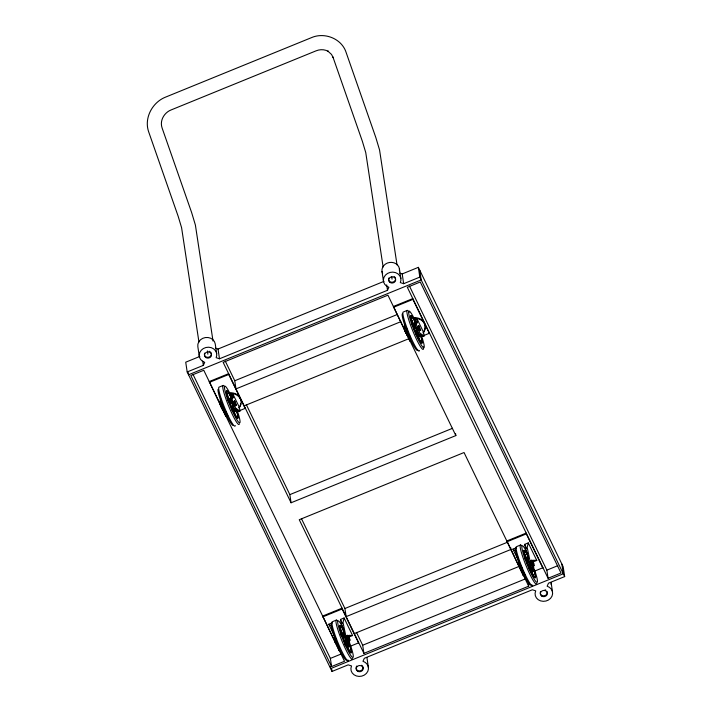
<?xml version="1.0" encoding="UTF-8"?>
<svg xmlns="http://www.w3.org/2000/svg" width="712" height="712" viewBox="0 0 712 712"><rect width="100%" height="100%" fill="white"/><g stroke="black" fill="none" stroke-linecap="round" stroke-linejoin="round"><path stroke-width="1.07" d="M344.101 617.98L343.015 622.582L345.445 634.081A5.278 0.659 67.8 0 0 347.865 640.764A5.278 0.659 67.8 0 0 349.548 642.562L349.183 635.335L352.582 635.531L344.101 617.98L340.461 619.458L344.234 634.579A5.278 0.659 67.8 0 0 346.655 641.254A5.278 0.659 67.8 0 0 348.337 643.052M532.505 567.962A5.278 0.659 67.8 0 1 530.823 566.165A5.278 0.659 67.8 0 1 528.411 559.49L524.637 544.369L528.268 542.891L527.192 547.492L529.621 558.991A5.278 0.659 67.8 0 0 532.033 565.675A5.278 0.659 67.8 0 0 533.724 567.464L533.617 565.408M232.023 409.569L232.788 408.038M416.2 334.48L416.84 332.949L420.676 342.374L416.84 332.949M344.928 644.965L345.899 642.678L349.761 652.05M529.425 569.119L530.182 567.589L533.822 576.96M418.362 267.347L563.201 566.823L564.661 576.587L548.507 583.173L547.145 586.198A8.811 7.779 -8.5 0 1 551.987 596.202A8.811 7.779 -8.5 0 1 540.542 600.866A8.811 7.779 -8.5 0 1 535.709 590.862L532.353 589.767L364.339 658.271L362.978 661.288A8.811 7.779 -8.5 0 1 367.819 671.291A8.811 7.779 -8.5 0 1 356.374 675.955A8.811 7.779 -8.5 0 1 351.532 665.951L348.186 664.857L332.023 671.443L187.185 371.958L203.338 365.372L204.7 362.346A8.811 7.779 -8.5 0 1 199.858 352.342A8.811 7.779 -8.5 0 1 211.304 347.678A8.811 7.779 -8.5 0 1 216.137 357.682L219.492 358.786L387.506 290.282L388.868 287.256A8.811 7.779 -8.5 0 1 384.026 277.253A8.811 7.779 -8.5 0 1 395.472 272.589A8.811 7.779 -8.5 0 1 400.313 282.593L403.66 283.696L419.822 277.11L418.362 267.347L402.209 273.933L399.69 273.105M232.103 397.866L231.097 399.281A5.278 0.659 67.8 0 0 232.352 404.167A5.278 0.659 67.8 0 0 235.013 409.062L238.725 411.554L239.935 411.055L239.383 407.389L232.762 393.7L231.551 394.19L232.103 397.866L233.313 397.376L232.762 393.7M233.313 397.376L232.317 398.791A5.278 0.659 67.8 0 0 233.563 403.677A5.278 0.659 67.8 0 0 236.224 408.572L239.935 411.055M233.287 406.863L231.275 402.058L231.809 402.778M416.271 322.776L415.274 324.191A5.278 0.659 67.8 0 0 416.52 329.077A5.278 0.659 67.8 0 0 419.19 333.973L422.892 336.464L424.103 335.966L423.56 332.299L416.938 318.611L415.728 319.101L416.271 322.776L417.49 322.287L416.938 318.611M414.277 326.541L410.557 317.107L414.393 326.541L412.764 325.891M417.49 322.287L416.484 323.702A5.278 0.659 67.8 0 0 417.73 328.588A5.278 0.659 67.8 0 0 420.4 333.483L424.103 335.966M343.326 636.261L339.615 626.836L343.442 636.27L341.057 635.291M349.405 639.403L348.061 636.199L348.773 637.409M527.503 561.172L523.783 551.747L527.619 561.181L525.99 560.531M530.689 566.414C529.835 565.987 528.073 561.626 528.98 561.937M228.837 399.672L230.332 398.204L231.231 402.654M413.013 324.583L414.509 323.115L415.408 327.565M342.072 634.312L343.727 633.164M526.239 559.223L527.734 557.754L528.633 562.204M199.858 356.427L185.725 362.194L187.185 371.958M215.514 348.195L218.032 349.022L383.999 281.356M209.355 382.38L228.748 374.476L228.623 373.667L209.239 381.57L225.757 416.289L227.796 415.452M393.531 307.29L412.916 299.387L412.791 298.577L393.407 306.48L409.925 341.199L409.809 340.38M223.212 385.432L219.171 387.079A21.102 2.626 67.8 0 0 225.215 409.178A21.102 2.626 67.8 0 0 235.298 425.545M400.776 321.708L235.983 388.894L234.773 380.751L397.501 314.41M223.755 410.931L224.556 410.432L223.354 407.958L222.144 408.457L221.361 405.982L222.571 405.493M405.537 330.893L406.748 330.404L407.531 332.869L406.321 333.367L405.947 330.893M233.242 401.559L234.809 401.07L236.509 405.306C234.328 407.433 231.658 400.758 234.809 401.07M417.419 326.47L418.985 325.98L420.676 330.217C418.496 332.344 415.835 325.669 418.985 325.98M233.919 403.677L235.129 403.188L234.462 401.07M418.086 328.588L419.297 328.099L418.629 325.98M234.942 405.796L236.509 405.306M419.11 330.706L420.676 330.217M407.513 335.833L409.133 335.343L407.513 335.833L387.942 295.177L223.159 362.363L291.066 502.77L455.849 435.584L455.547 433.546M244.189 405.84L408.973 338.654M236.98 411.714L245.142 408.385L245.017 407.567M421.148 336.616L429.318 333.296L429.194 332.477M291.066 502.77L289.846 494.626L452.574 428.286M322.776 616.886L342.161 608.982L342.036 608.164L322.652 616.067L339.17 650.786L339.054 649.976M506.944 541.796L526.337 533.893L526.212 533.074L506.828 540.978L523.347 575.697L525.385 574.869M510.62 547.421L510.922 549.459L346.139 616.637L344.92 608.502L507.647 542.161M336.438 620.072L332.397 621.718A21.102 2.626 67.8 0 0 338.44 643.817A21.102 2.626 67.8 0 0 348.524 660.184M520.606 544.983L516.574 546.629A21.102 2.626 67.8 0 0 522.608 568.728A21.102 2.626 67.8 0 0 532.701 585.095M335.824 638.86L328.748 624.237L332.379 622.751M519.52 562.8L512.925 549.148L516.556 547.662M346.299 635.852L347.928 635.353L349.12 637.827L349.904 640.302L348.693 640.791L346.299 635.852L347.928 635.353M530.476 560.762L532.095 560.264L534.08 565.212L532.87 565.702L530.476 560.762L532.095 560.264M338.022 644.716L336.456 645.214L337.666 644.716L336.642 642.598L335.432 643.096L334.765 640.978L335.975 640.48M520.312 568.007L520.979 570.125L518.932 565.889L520.143 565.39M354.336 633.591L519.119 566.405M348.951 637.009L352.582 635.531M533.119 561.919L536.759 560.442L528.268 542.891M347.082 638.317L348.293 637.827L347.509 635.353M519.6 568.007L520.819 567.509L521.495 568.924M531.259 563.228L532.469 562.729L531.686 560.264M520.632 570.125L521.843 569.627M348.284 640.791L349.904 640.302M532.451 565.702L534.08 565.212M350.393 646.211L358.554 642.883L358.439 642.073M534.57 571.122L542.731 567.793L542.606 566.974M331.587 666.539L190.843 375.536L203.774 370.267L344.519 661.27L331.587 666.539L330.377 658.404L341.315 653.945M528.384 584.152L528.687 586.181L363.903 653.367L362.684 645.232L525.412 578.883M548.071 578.278L407.326 287.274L420.249 282.005L561.003 573.009L548.071 578.278L546.861 570.143L557.799 565.684M334.765 640.978L335.797 642.393M536.759 560.442L533.359 560.246L533.511 563.343M417.677 336.242L419.822 336.402L417.054 331.783M233.509 411.331L235.654 411.492L232.886 406.872M530.903 570.882L533.048 571.033L530.289 566.423M346.735 645.971L348.88 646.131L346.112 641.512M227.831 400.651L230.136 401.577L226.469 392.25M415.568 327.057L416.066 329.416L417.446 331.534M406.16 331.792L406.196 332.548M407.38 334.996L406.329 332.94M530.066 567.589L533.448 576.026M236.42 417.41L232.664 408.038M223.123 410.032C220.079 403.553 221.886 409.845 222.785 409.774M344.626 636.786L345.124 639.145L346.504 641.263M512.925 549.148L515.933 551.248M328.748 624.237L332.513 626.863M532.434 561.323L533.537 564.367L533.119 562.738M532.238 564.803L531.615 563.655M233.821 402.271L234.924 405.315L234.898 404.834M233.91 406.534L232.708 404.176M347.047 636.911L346.967 637.507M347.136 641.174L346.726 640.542M411.919 323.871L414.687 328.49L412.141 324.574M416.769 331.703L419.822 336.402M525.144 558.511L527.912 563.13L524.86 558.431M529.995 566.343L533.048 571.033M227.235 398.177L230.51 403.579L227.965 399.663M232.602 406.792L235.654 411.492M340.461 632.817L343.736 638.219L341.19 634.303M348.88 646.131L345.729 641.103M418.318 327.778L417.793 326.959L419.128 330.003M417.668 330.813L416.431 327.858M531.553 562.418L531.019 561.599L531.277 562.809M530.903 565.453L530.369 564.358M406.205 332.718L405.671 331.899L407.006 334.943M347.794 639.474L347.26 638.317M345.614 645.775L344.742 640.72L345.302 644.467M419.822 277.11L564.661 576.587M409.498 286.135L546.861 570.143M412.916 299.387L429.318 333.296M526.337 533.893L542.731 567.793M524.637 544.369L526.524 548.276M419.297 328.099L420.329 330.217M532.469 562.729L533.662 565.203M417.775 326.479L418.451 327.885M407.878 336.393L455.849 435.584M528.687 586.181L464.046 452.529L299.262 519.716L363.903 653.367M225.268 361.1L234.773 380.751M246.352 404.701L289.846 494.626M301.425 518.576L344.92 608.502M356.472 632.381L362.684 645.232M228.748 374.476L245.142 408.385M342.161 608.982L358.554 642.883M231.551 394.19L232.495 396.148M340.461 619.458L342.347 623.365M235.129 403.188L236.153 405.306M348.293 637.827L349.494 640.293M193.014 374.396L330.377 658.404M346.468 640.035L345.934 638.815M532.941 562.32C535.549 567.811 531.668 557.701 533.048 562.569M234.328 403.259L234.666 404.105M345.899 642.678L349.645 652.05M530.102 563.726L529.514 561.99M418.683 328.597L418.976 329.407M406.561 333.536L406.952 334.685M222.322 408.457L221.877 407.042M345.694 638.174L345.258 636.697M232.459 403.544L232.032 402.058M532.087 563.236L532.87 565.702M418.798 328.597L419.466 330.706M349.236 638.646L349.396 639.243M517.793 557.007L519.119 563.272A5.278 0.659 67.8 0 0 521.264 569.378A5.278 0.659 67.8 0 0 523.24 572.234M334.062 634.187L334.952 638.361A5.278 0.659 67.8 0 0 337.363 645.045A5.278 0.659 67.8 0 0 339.046 646.843M561.839 564.002L563.299 573.765L330.662 668.612L330.332 666.441M552.548 592.179L551.088 582.416A8.811 7.779 -8.5 0 1 551.106 584.445M529.808 570.081L528.909 565.631L529.612 570.312M527.734 557.754L528.429 562.427M523.222 574.887L523.347 575.697M419.724 270.168L421.184 279.932L188.547 374.779L188.226 372.616M416.582 335.441L415.683 330.991L416.244 334.738M414.509 323.115L415.069 326.853M402.209 273.933L403.66 283.696M399.414 268.807L400.874 278.57M397.029 264.864L379.558 149.956L375.811 137.487L346.183 52.626C341.849 38.608 324.494 31.853 311.393 37.674L165.585 97.117C152.421 102.261 143.895 118.005 148.612 131.675L178.187 216.35L181.587 227.68L198.96 342.116M391.725 276.915L392.045 279.113M386.696 284.853L387.506 290.282M383.127 267.027L365.754 152.59L362.355 141.261L332.922 56.978L333.163 57.636L331.525 54.441L327.796 51.05L328.383 51.415C324.654 49.253 319.973 49.208 316.048 50.846L171.058 109.96C164.552 112.443 159.363 120.373 162.14 128.098L191.644 212.577L195.391 225.045L213.022 341.048M382.006 271.512L383.465 281.276M366.92 657.505L368.38 667.269M344.038 634.481L344.466 637.293M343.558 632.843L344.118 636.581M331.703 669.271L332.023 671.443M232.548 411.465L231.516 406.08L232.067 409.827M230.332 398.204L231.035 402.876M218.032 349.022L219.492 358.786M216.697 353.659L215.238 343.896A8.811 7.779 -8.5 0 0 205.323 337.559A8.811 7.779 -8.5 0 0 197.838 346.602L199.298 356.365M225.633 415.47L225.757 416.289M207.388 350.909L207.877 354.202M202.689 361.029L203.338 365.372M361.669 665.257A3.516 3.106 -8.5 0 1 360.922 670.633A3.516 3.106 -8.5 0 1 356.071 667.536M356.303 666.744A3.516 3.106 -8.5 0 1 356.757 666.023M546.958 591.405A3.516 3.106 -8.5 0 1 543.754 595.837A3.516 3.106 -8.5 0 1 540.479 591.654M545.045 589.794A3.516 3.106 -8.5 0 1 545.837 590.168M382.62 273.461A8.811 7.779 -8.5 0 1 389.5 262.47A8.811 7.779 -8.5 0 1 399.432 270.836M211.348 353.659A3.516 3.106 -8.5 0 1 207.441 357.308A3.516 3.106 -8.5 0 1 204.629 353.134M209.195 351.274A3.516 3.106 -8.5 0 1 209.987 351.648M210.645 352.2A3.516 3.106 -8.5 0 1 211.108 352.885M394.163 276.559A3.516 3.106 -8.5 0 1 395.018 280.67A3.516 3.106 -8.5 0 1 390.452 281.934A3.516 3.106 -8.5 0 1 388.797 278.045M421.219 335.094A19.785 2.456 67.8 0 1 420.801 344.243A19.785 2.456 67.8 0 1 408.919 314.562A19.785 2.456 67.8 0 1 416.689 323.773M420.285 334.578A14.507 1.807 67.8 0 1 419.51 340.078A14.507 1.807 67.8 0 1 410.966 318.736A14.507 1.807 67.8 0 1 416.164 324.28M423.409 346.86A21.102 2.626 67.8 0 1 414.5 334.952A21.102 2.626 67.8 0 1 407.38 310.343L403.339 311.99A21.102 2.626 67.8 0 0 409.382 334.088A21.102 2.626 67.8 0 0 419.466 350.455M408.385 311.019A21.102 2.626 67.8 0 1 409.311 312.185M417.739 349.77A19.785 2.456 67.8 0 1 408.288 334.426A19.785 2.456 67.8 0 1 402.618 313.707M410.593 337.986A14.507 1.807 67.8 0 1 409.471 335.521M407.665 331.16A14.507 1.807 67.8 0 1 406.685 328.552M420.4 334.729A14.943 1.86 67.8 0 1 419.599 340.398A14.943 1.86 67.8 0 1 410.797 318.415A14.943 1.86 67.8 0 1 416.155 324.12M410.61 338.173A14.943 1.86 67.8 0 1 409.453 335.619M413.334 318.469A10.546 9.327 -8.5 0 1 423.854 322.661A10.546 9.327 -8.5 0 1 423.177 333.047M408.439 335.343A10.546 9.327 -8.5 0 1 406.481 333.688M405.947 333.047A10.546 9.327 -8.5 0 1 404.719 325.259M413.236 317.837A10.546 9.327 -8.5 0 1 424.744 329.469M424.441 330.243A10.546 9.327 -8.5 0 1 423.088 332.406M406.383 333.056A10.546 9.327 -8.5 0 1 404.63 324.619M409.898 337.764A5.278 0.659 67.8 0 1 407.228 332.869A5.278 0.659 67.8 0 1 405.982 327.983M237.043 410.183A19.785 2.456 67.8 0 1 236.74 419.519A19.785 2.456 67.8 0 1 224.832 390.043A19.785 2.456 67.8 0 1 232.103 397.955M235.823 408.839A14.507 1.807 67.8 0 1 235.743 415.844A14.507 1.807 67.8 0 1 227.012 394.777A14.507 1.807 67.8 0 1 231.249 397.794M239.339 423.898A21.102 2.626 67.8 0 1 228.205 404.977A21.102 2.626 67.8 0 1 224.209 386.109M233.127 425.482A19.785 2.456 67.8 0 1 224.111 409.516A19.785 2.456 67.8 0 1 218.014 389.42M235.93 408.964A14.943 1.86 67.8 0 1 235.85 416.182A14.943 1.86 67.8 0 1 226.852 394.484A14.943 1.86 67.8 0 1 231.213 397.59M226.825 414.055A14.943 1.86 67.8 0 1 225.668 411.58M230.074 393.451A10.546 9.327 -8.5 0 1 239.908 398.097A10.546 9.327 -8.5 0 1 239.01 408.136M222.304 408.786A10.546 9.327 -8.5 0 1 220.853 399.574M240.807 403.757A10.546 9.327 -8.5 0 1 238.912 407.495M222.215 408.145A10.546 9.327 -8.5 0 1 220.765 398.934M229.059 392.926A10.546 9.327 -8.5 0 1 240.941 400.509M225.731 412.853A5.278 0.659 67.8 0 1 223.061 407.958A5.278 0.659 67.8 0 1 221.815 403.072M534.116 568.817A19.785 2.456 67.8 0 1 534.934 580.316A19.785 2.456 67.8 0 1 522.893 552.254A19.785 2.456 67.8 0 1 527.289 552.904M532.923 567.544A14.507 1.807 67.8 0 1 533.466 575.883A14.507 1.807 67.8 0 1 524.619 555.102A14.507 1.807 67.8 0 1 528.162 556.357M536.732 583.448A21.102 2.626 67.8 0 1 525.607 564.527A21.102 2.626 67.8 0 1 521.611 545.659M530.965 584.41A19.785 2.456 67.8 0 1 521.513 569.066A19.785 2.456 67.8 0 1 515.844 548.347M522.332 569.306A14.507 1.807 67.8 0 1 521.237 566.672A14.943 1.86 67.8 0 0 522.305 569.386M520.89 565.8A14.507 1.807 67.8 0 1 519.911 563.192M523.845 572.813A14.943 1.86 67.8 0 1 522.688 570.259M533.03 567.651A14.943 1.86 67.8 0 1 533.831 576.604A14.943 1.86 67.8 0 1 524.824 556.099A14.943 1.86 67.8 0 1 527.147 554.265M349.254 642.037A19.785 2.456 67.8 0 1 351.034 655.788A19.785 2.456 67.8 0 1 338.69 627.219A19.785 2.456 67.8 0 1 343.611 628.972M349.049 643.479A14.507 1.807 67.8 0 1 348.969 650.483A14.507 1.807 67.8 0 1 340.238 629.417A14.507 1.807 67.8 0 1 344.475 632.434M352.565 658.538A21.102 2.626 67.8 0 1 341.431 639.616A21.102 2.626 67.8 0 1 337.435 620.748M346.797 659.499A19.785 2.456 67.8 0 1 337.337 644.155A19.785 2.456 67.8 0 1 331.676 623.436M349.165 643.603A14.943 1.86 67.8 0 1 349.467 651.427A14.943 1.86 67.8 0 1 340.576 630.939A14.943 1.86 67.8 0 1 342.979 629.355M348.462 636.03L349.77 639.296L348.462 636.03M357.558 671.176A3.516 3.106 -8.5 0 0 363.156 668.897A3.516 3.106 -8.5 0 0 358.305 665.8A3.516 3.106 -8.5 0 0 357.558 671.176M541.734 596.086A3.516 3.106 -8.5 0 0 547.332 593.808A3.516 3.106 -8.5 0 0 542.482 590.711A3.516 3.106 -8.5 0 0 541.734 596.086M205.884 357.566A3.516 3.106 -8.5 0 0 211.482 355.288A3.516 3.106 -8.5 0 0 206.631 352.191A3.516 3.106 -8.5 0 0 205.884 357.566M390.051 282.477A3.516 3.106 -8.5 0 0 395.649 280.199A3.516 3.106 -8.5 0 0 390.799 277.102A3.516 3.106 -8.5 0 0 390.051 282.477"/></g></svg>
